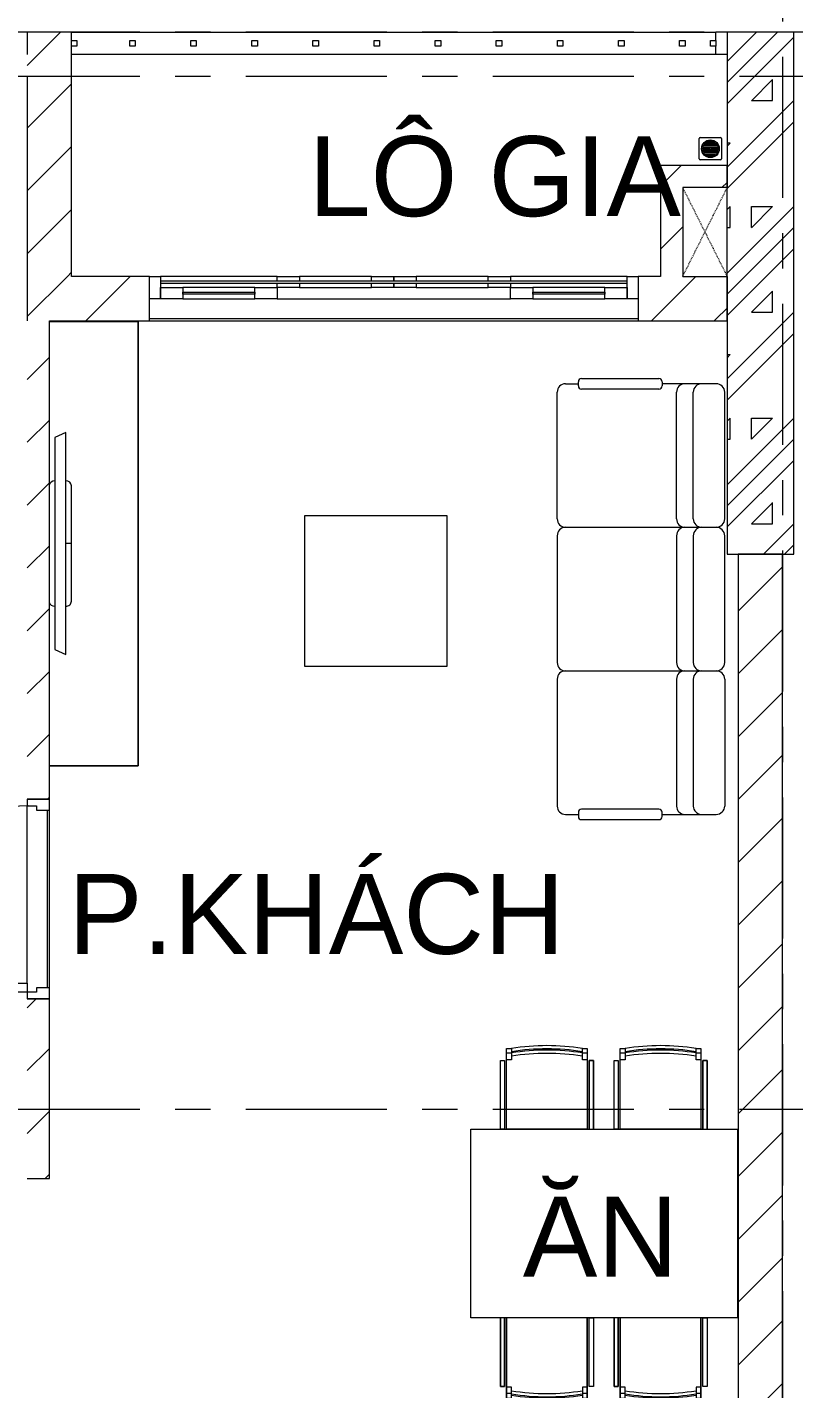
# Model space of a CAD drawing. Header units: millimetres. Extents: x -20144 to 104140, y -11426 to 48263.
# Drawn here: x 13601 to 17051, y 36493 to 42622 of the extents above; entities that cross this region are included whole.
import ezdxf

# ---------------------------------------------------------------- set-up
doc = ezdxf.new("R2010")
doc.units = ezdxf.units.MM
doc.linetypes.add('Dash', pattern=[6.35, 3.175, -3.175])
doc.linetypes.add('Grid Line', pattern=[22.225, 12.7, -3.175, 3.175, -3.175])
for name, color, linetype, lineweight in [('A-DETL-GENF', 31, 'Continuous', 5), ('A-DETL-GENF-HDLN', 161, 'Dash', 5), ('CHU', 181, 'Continuous', 5), ('CUA', 31, 'Continuous', 9), ('DIM', 1, 'Continuous', 5), ('HATCH-TUONG', 152, 'Continuous', 9), ('NET CAT', 3, 'Continuous', 5), ('NET THAY 2', 55, 'Continuous', 5), ('NET-CAT', 3, 'Continuous', 9), ('NET-THAY', 2, 'Continuous', 15), ('THIET BI', 44, 'Continuous', 5), ('THIET-BI', 44, 'Continuous', 5), ('TRUC', 225, 'Continuous', 5)]:
    doc.layers.add(name, color=color, linetype=linetype, lineweight=lineweight)
doc.styles.add('Arial_2', font='arial_1.ttf', dxfattribs={"height": 360})
doc.styles.add('TA1', font='arial_1.ttf')
doc.dimstyles.new('D_200_KTx2', dxfattribs={"dimtxt": 400, "dimasz": 300, "dimexe": 300, "dimexo": 300, "dimgap": 160, "dimtad": 1, "dimdec": 0, "dimzin": 9, "dimtxsty": 'TA1', "dimblk": 'ARCHTICK', "dimcen": 1, "dimdle": 300, "dimclrd": 256, "dimclre": 256, "dimclrt": 7, "dimadec": 0, "dimazin": 0, "dimtfac": 1, "dimtdec": 0, "dimtix": 1, "dimtmove": 1, "dimatfit": 3, "dimldrblk": 'ARCHTICK', "dimfxl": 0, "dimtolj": 1, "dimtzin": 0, "dimlwd": -1, "dimlwe": -1, "dimarcsym": 0})
pattern_1 = [(45, (0, 0), (-141.42136, 141.42136), [])]

# ---------------------------------------------------------------- blocks, each defined once
blk = doc.blocks.new('X-SOFA1 - X-SOFA-V43-MẶT BẰNG TẦNG 4')
at = {"layer": 'THIET BI'}
for p, q in [((-644.3, 992.8), (-295.7, 992.8)), ((-753.8, 360.8), (-753.8, 931.5)), ((-716.2, 969.2), (-658.4, 969.2)), ((-658.4, 959.8), (-658.4, 978.7)), ((-295.7, 945.7), (-644.3, 945.7)), ((-281.5, 978.7), (-281.5, 959.8)), ((-103.7, 969.2), (-281.5, 969.2)), ((-216.7, 360.8), (-216.7, 931.5)), ((-141.3, 360.8), (-141.3, 931.5)), ((-37.7, 969.2), (-103.7, 969.2)), ((0, 360.8), (0, 931.5)), ((-1890, 376.4), (-1250, 376.4)), ((-1890, -303.6), (-1890, 376.4)), ((-1890, -303.6), (-1890, 376.4)), ((-1890, 376.4), (-1250, 376.4)), ((-1250, 376.4), (-1250, -303.6)), ((-1250, 376.4), (-1250, -303.6)), ((-716.2, 323.1), (-37.7, 323.1)), ((-753.8, 285.4), (-753.8, -285.4)), ((-216.7, 285.4), (-216.7, -285.4)), ((-141.3, 285.4), (-141.3, -285.4)), ((0, -285.4), (0, 285.4)), ((-1250, -303.6), (-1890, -303.6)), ((-1250, -303.6), (-1890, -303.6)), ((-753.8, -360.8), (-753.8, -931.5)), ((-716.2, -323.1), (-103.7, -323.1)), ((-216.7, -360.8), (-216.7, -931.5)), ((-141.3, -360.8), (-141.3, -931.5)), ((-103.7, -323.1), (-37.7, -323.1)), ((0, -360.8), (0, -931.5)), ((-716.2, -969.2), (-658.4, -969.2)), ((-658.4, -959.8), (-658.4, -978.7)), ((-295.7, -945.7), (-644.3, -945.7)), ((-281.5, -978.7), (-281.5, -959.8)), ((-281.5, -969.2), (-103.7, -969.2)), ((-103.7, -969.2), (-37.7, -969.2)), ((-644.3, -992.8), (-295.7, -992.8))]:
    blk.add_line(p, q, dxfattribs=at)
for centre, radius, start, end in [((-644.3, 978.7), 14.1, 90, 180), ((-295.7, 978.7), 14.1, 0, 90), ((-716.2, 931.5), 37.7, 90, 180), ((-644.3, 959.8), 14.1, 180, 270), ((-295.7, 959.8), 14.1, 270, 0), ((-179, 931.5), 37.7, 90, 180), ((-103.7, 931.5), 37.7, 90, 180), ((-37.7, 931.5), 37.7, 0, 90), ((-716.2, 360.8), 37.7, 180, 270), ((-716.2, 285.4), 37.7, 90, 180), ((-179, 360.8), 37.7, 180, 270), ((-179, 285.4), 37.7, 90, 180), ((-103.7, 360.8), 37.7, 180, 270), ((-103.7, 285.4), 37.7, 90, 180), ((-37.7, 360.8), 37.7, 270, 0), ((-37.7, 285.4), 37.7, 360, 90), ((-716.2, -285.4), 37.7, 180, 270), ((-179, -285.4), 37.7, 180, 270), ((-103.7, -285.4), 37.7, 180, 270), ((-37.7, -285.4), 37.7, 270, 0), ((-716.2, -360.8), 37.7, 90, 180), ((-179, -360.8), 37.7, 90, 180), ((-103.7, -360.8), 37.7, 90, 180), ((-37.7, -360.8), 37.7, 360, 90), ((-716.2, -931.5), 37.7, 180, 270), ((-644.3, -959.8), 14.1, 90, 180), ((-644.3, -978.7), 14.1, 180, 270), ((-295.7, -959.8), 14.1, 0, 90), ((-295.7, -978.7), 14.1, 270, 0), ((-179, -931.5), 37.7, 180, 270), ((-103.7, -931.5), 37.7, 180, 270), ((-37.7, -931.5), 37.7, 270, 0)]:
    blk.add_arc(centre, radius, start, end, dxfattribs=at)
blk = doc.blocks.new('X-BAN AN 4 GHE1 - X-BAN AN 4 GHE-939452-MẶT BẰNG TẦNG 4')
at = {"layer": 'THIET BI'}
for p, q in [((165.2, 1212.7), (187, 1212.7)), ((165.2, 850), (165.2, 1212.7)), ((165.2, 1212.7), (165.2, 850)), ((187, 1212.7), (165.2, 1212.7)), ((165.2, 1190.9), (187, 1190.9)), ((187, 1177.9), (187, 1212.7)), ((187, 1161.9), (187, 1177.9)), ((506.1, 1212.7), (527.9, 1212.7)), ((506.1, 1212.7), (506.1, 1177.9)), ((527.9, 1212.7), (506.1, 1212.7)), ((506.1, 1190.9), (527.9, 1190.9)), ((506.1, 1177.9), (506.1, 1161.9)), ((527.9, 1212.7), (527.9, 850)), ((527.9, 850), (527.9, 1212.7)), ((676.8, 1212.7), (698.6, 1212.7)), ((676.8, 850), (676.8, 1212.7)), ((676.8, 1212.7), (676.8, 850)), ((698.6, 1212.7), (676.8, 1212.7)), ((676.8, 1190.9), (698.6, 1190.9)), ((698.6, 1177.9), (698.6, 1212.7)), ((698.6, 1161.9), (698.6, 1177.9)), ((1017.7, 1212.7), (1039.5, 1212.7)), ((1017.7, 1212.7), (1017.7, 1177.9)), ((1039.5, 1212.7), (1017.7, 1212.7)), ((1017.7, 1190.9), (1039.5, 1190.9)), ((1017.7, 1177.9), (1017.7, 1161.9)), ((1039.5, 1212.7), (1039.5, 850)), ((1039.5, 850), (1039.5, 1212.7)), ((136.9, 1158.5), (155.8, 1158.5)), ((136.9, 850), (136.9, 1158.5)), ((136.9, 1158.5), (155.8, 1158.5)), ((136.9, 850), (136.9, 1158.5)), ((155.8, 1158.5), (155.8, 850)), ((155.8, 1158.5), (155.8, 850)), ((165.2, 1161.9), (187, 1161.9)), ((506.1, 1161.9), (527.9, 1161.9)), ((537.3, 1158.5), (556.2, 1158.5)), ((537.3, 850), (537.3, 1158.5)), ((537.3, 1158.5), (537.3, 850)), ((556.2, 1158.5), (537.3, 1158.5)), ((556.2, 1158.5), (556.2, 850)), ((556.2, 850), (556.2, 1158.5)), ((648.5, 1158.5), (667.4, 1158.5)), ((648.5, 850), (648.5, 1158.5)), ((648.5, 1158.5), (667.4, 1158.5)), ((648.5, 850), (648.5, 1158.5)), ((667.4, 1158.5), (667.4, 850)), ((667.4, 1158.5), (667.4, 850)), ((676.8, 1161.9), (698.6, 1161.9)), ((1017.7, 1161.9), (1039.5, 1161.9)), ((1048.9, 1158.5), (1067.8, 1158.5)), ((1048.9, 850), (1048.9, 1158.5)), ((1048.9, 1158.5), (1048.9, 850)), ((1067.8, 1158.5), (1048.9, 1158.5)), ((1067.8, 1158.5), (1067.8, 850)), ((1067.8, 850), (1067.8, 1158.5)), ((0, 850), (136.9, 850)), ((0, 0), (0, 850)), ((0, 0), (0, 850)), ((0, 850), (1200, 850)), ((155.8, 850), (136.9, 850)), ((155.8, 850), (165.2, 850)), ((165.2, 850), (527.9, 850)), ((527.9, 850), (537.3, 850)), ((537.3, 850), (556.2, 850)), ((556.2, 850), (648.5, 850)), ((667.4, 850), (648.5, 850)), ((667.4, 850), (676.8, 850)), ((676.8, 850), (1039.5, 850)), ((1039.5, 850), (1048.9, 850)), ((1048.9, 850), (1067.8, 850)), ((1067.8, 850), (1200, 850)), ((1200, 850), (1200, 0)), ((1200, 850), (1200, 0)), ((136.9, 0), (0, 0)), ((1200, 0), (0, 0)), ((136.9, -308.5), (136.9, 0)), ((155.8, 0), (136.9, 0)), ((136.9, 0), (136.9, -308.5)), ((155.8, 0), (155.8, -308.5)), ((165.2, 0), (155.8, 0)), ((155.8, -308.5), (155.8, 0)), ((165.2, -362.7), (165.2, 0)), ((165.2, 0), (527.9, 0)), ((165.2, -362.7), (165.2, 0)), ((527.9, 0), (527.9, -362.7)), ((537.3, 0), (527.9, 0)), ((527.9, 0), (527.9, -362.7)), ((537.3, -308.5), (537.3, 0)), ((537.3, 0), (556.2, 0)), ((537.3, -308.5), (537.3, 0)), ((556.2, 0), (556.2, -308.5)), ((648.5, 0), (556.2, 0)), ((556.2, 0), (556.2, -308.5)), ((648.5, -308.5), (648.5, 0)), ((667.4, 0), (648.5, 0)), ((648.5, 0), (648.5, -308.5)), ((667.4, 0), (667.4, -308.5)), ((676.8, 0), (667.4, 0)), ((667.4, -308.5), (667.4, 0)), ((676.8, -362.7), (676.8, 0)), ((676.8, 0), (1039.5, 0)), ((676.8, -362.7), (676.8, 0)), ((1039.5, 0), (1039.5, -362.7)), ((1048.9, 0), (1039.5, 0)), ((1039.5, 0), (1039.5, -362.7)), ((1048.9, -308.5), (1048.9, 0)), ((1048.9, 0), (1067.8, 0)), ((1048.9, -308.5), (1048.9, 0)), ((1067.8, 0), (1067.8, -308.5)), ((1200, 0), (1067.8, 0)), ((1067.8, 0), (1067.8, -308.5)), ((155.8, -308.5), (136.9, -308.5)), ((136.9, -308.5), (155.8, -308.5)), ((165.2, -311.9), (187, -311.9)), ((165.2, -340.9), (187, -340.9)), ((187, -362.7), (165.2, -362.7)), ((187, -362.7), (165.2, -362.7)), ((187, -311.9), (187, -327.9)), ((187, -327.9), (187, -362.7)), ((506.1, -311.9), (527.9, -311.9)), ((506.1, -327.9), (506.1, -311.9)), ((506.1, -362.7), (506.1, -327.9)), ((506.1, -340.9), (527.9, -340.9)), ((527.9, -362.7), (506.1, -362.7)), ((527.9, -362.7), (506.1, -362.7)), ((556.2, -308.5), (537.3, -308.5)), ((556.2, -308.5), (537.3, -308.5)), ((667.4, -308.5), (648.5, -308.5)), ((648.5, -308.5), (667.4, -308.5)), ((676.8, -311.9), (698.6, -311.9)), ((676.8, -340.9), (698.6, -340.9)), ((698.6, -362.7), (676.8, -362.7)), ((698.6, -362.7), (676.8, -362.7)), ((698.6, -311.9), (698.6, -327.9)), ((698.6, -327.9), (698.6, -362.7)), ((1017.7, -311.9), (1039.5, -311.9)), ((1017.7, -327.9), (1017.7, -311.9)), ((1017.7, -362.7), (1017.7, -327.9)), ((1017.7, -340.9), (1039.5, -340.9)), ((1039.5, -362.7), (1017.7, -362.7)), ((1039.5, -362.7), (1017.7, -362.7)), ((1067.8, -308.5), (1048.9, -308.5)), ((1067.8, -308.5), (1048.9, -308.5))]:
    blk.add_line(p, q, dxfattribs=at)
for centre, radius, start, end in [((346.5, 211.9), 1013.4, 80.94073, 99.05927), ((346.5, 211.9), 1013.4, 80.94073, 99.05927), ((346.5, 211.9), 998.9, 80.80804, 99.19196), ((346.5, 191.8), 1013.4, 80.94073, 99.05927), ((346.5, 191.8), 998.9, 80.80804, 99.19196), ((858.1, 211.9), 1013.4, 80.94073, 99.05927), ((858.1, 211.9), 1013.4, 80.94073, 99.05927), ((858.1, 211.9), 998.9, 80.80804, 99.19196), ((858.1, 191.8), 1013.4, 80.94073, 99.05927), ((858.1, 191.8), 998.9, 80.80804, 99.19196), ((346.5, 658.2), 998.9, 260.80804, 279.19196), ((346.5, 658.2), 1013.4, 260.94073, 279.05927), ((346.5, 638.1), 998.9, 260.80804, 279.19196), ((346.5, 638.1), 1013.4, 260.94073, 279.05927), ((346.5, 638.1), 1013.4, 260.94073, 279.05927), ((858.1, 658.2), 998.9, 260.80804, 279.19196), ((858.1, 658.2), 1013.4, 260.94073, 279.05927), ((858.1, 638.1), 998.9, 260.80804, 279.19196), ((858.1, 638.1), 1013.4, 260.94073, 279.05927), ((858.1, 638.1), 1013.4, 260.94073, 279.05927)]:
    blk.add_arc(centre, radius, start, end, dxfattribs=at)
blk = doc.blocks.new('X-TV1 - X-TV-V45-MẶT BẰNG TẦNG 4')
at = {"layer": 'THIET BI'}
for p, q in [((0, -400), (0, -1.4)), ((0, -1.4), (0, -400)), ((522.5, -25), (500, -75)), ((1477.5, -25), (522.5, -25)), ((1500, -75), (1477.5, -25)), ((2000, -1.4), (2000, -400)), ((2000, -400), (2000, -1.4)), ((500, -75), (1500, -75)), ((740, -100), (1260, -100)), ((1000, -100), (1000, -75)), ((2000, -400), (0, -400)), ((0, -400), (2000, -400))]:
    blk.add_line(p, q, dxfattribs=at)
for centre, start_param, end_param in [((740, -25), 0.148698, 1.570796), ((1260, -25), 4.712389, 6.134487), ((740, -75), 1.570796, 3.141593), ((1260, -75), 3.141593, 4.712389)]:
    blk.add_ellipse(centre, major_axis=(0, 25), ratio=0.9, start_param=start_param, end_param=end_param, dxfattribs=at)
blk = doc.blocks.new('CUA PHONG NGU - Type 1-932892-MẶT BẰNG TẦNG 4')
at = {"layer": 'CUA'}
for p, q in [((-317.5, 890.3), (-277.5, 890.3)), ((-317.5, 52.3), (-317.5, 890.3)), ((-277.5, 890.3), (-277.5, 52.3)), ((-277.5, 52.3), (-317.5, 52.3))]:
    blk.add_line(p, q, dxfattribs=at)
at = {"layer": 'CUA', "lineweight": 5}
for p, q in [((-318.5, 52.3), (-348.5, 52.3)), ((-348.5, 52.3), (-348.5, -47.7)), ((-318.5, 11.3), (-318.5, 52.3)), ((-298.5, 11.3), (-318.5, 11.3)), ((-298.5, -47.7), (-298.5, 11.3)), ((521.5, 11.3), (501.5, 11.3)), ((501.5, 11.3), (501.5, -47.7)), ((551.5, 52.3), (521.5, 52.3)), ((521.5, 52.3), (521.5, 11.3)), ((551.5, -47.7), (551.5, 52.3)), ((-348.5, -47.7), (-298.5, -47.7)), ((501.5, -47.7), (551.5, -47.7))]:
    blk.add_line(p, q, dxfattribs=at)
blk.add_arc((-317.5, 52.3), 838, 359.5, 90, dxfattribs=at)
blk = doc.blocks.new('CUA LO GIA - DB6-939456-MẶT BẰNG TẦNG 4')
at = {"layer": 'CUA'}
for p, q in [((-1100, -100), (-1100, 0)), ((-1100, 0), (-1050, 0)), ((-1050, 0), (-1050, -70)), ((-1050, -50), (-1050, 0)), ((-1050, 0), (-950, 0)), ((-950, -50), (-1050, -50)), ((-950, 0), (-950, -50)), ((-625, 0), (-950, 0)), ((-950, -20), (-625, -20)), ((-950, -30), (-950, -20)), ((-625, -30), (-950, -30)), ((-950, -50), (-625, -50)), ((-625, -50), (-625, 0)), ((-625, 0), (-525, 0)), ((-625, -20), (-625, -30)), ((-525, -50), (-625, -50)), ((525, 0), (-525, 0)), ((-525, 0), (-525, -50)), ((-525, -70), (-525, -50)), ((-525, -50), (-425, -50)), ((-425, -50), (-425, -70)), ((-100, -50), (-425, -50)), ((-100, -70), (-100, -50)), ((-100, -50), (0, -50)), ((0, -70), (0, -50)), ((0, -50), (100, -50)), ((0, -50), (0, -70)), ((100, -50), (100, -70)), ((425, -50), (100, -50)), ((425, -70), (425, -50)), ((425, -50), (525, -50)), ((525, -50), (525, 0)), ((525, 0), (625, 0)), ((525, -50), (525, -70)), ((625, -50), (525, -50)), ((625, 0), (625, -50)), ((950, 0), (625, 0)), ((625, -20), (950, -20)), ((625, -30), (625, -20)), ((950, -30), (625, -30)), ((625, -50), (950, -50)), ((950, -50), (950, 0)), ((950, 0), (1050, 0)), ((950, -20), (950, -30)), ((1050, -50), (950, -50)), ((1050, -70), (1050, 0)), ((1050, 0), (1100, 0)), ((1050, 0), (1050, -50)), ((1100, 0), (1100, -100)), ((-1050, -100), (-1100, -100)), ((-1050, -70), (-1050, -80)), ((1050, -70), (-1050, -70)), ((-1050, -80), (-1050, -100)), ((1050, -80), (-1050, -80)), ((-1050, -100), (-525, -100)), ((-525, -100), (-525, -80)), ((-425, -100), (-525, -100)), ((-425, -80), (-425, -100)), ((-425, -100), (-100, -100)), ((-100, -100), (-100, -80)), ((0, -100), (-100, -100)), ((0, -100), (0, -80)), ((0, -80), (0, -100)), ((100, -100), (0, -100)), ((100, -80), (100, -100)), ((100, -100), (425, -100)), ((425, -100), (425, -80)), ((525, -100), (425, -100)), ((525, -80), (525, -100)), ((525, -100), (1050, -100)), ((1050, -80), (1050, -70)), ((1050, -100), (1050, -80)), ((1100, -100), (1050, -100))]:
    blk.add_line(p, q, dxfattribs=at)
blk = doc.blocks.new('Railing - 25mm-924614-MẶT BẰNG TẦNG 4')
at = {"layer": 'NET THAY 2'}
for p, q in [((12.5, 12.5), (-12.5, 12.5)), ((-12.5, 12.5), (-12.5, -12.5)), ((12.5, -12.5), (12.5, 12.5)), ((-12.5, -12.5), (12.5, -12.5))]:
    blk.add_line(p, q, dxfattribs=at)
blk = doc.blocks.new('Railing - Railing-996831-MẶT BẰNG TẦNG 4')
at = {"extrusion": (0, 0, -1), "zscale": -1, "rotation": 269.9999999999994}
for p in [(-13811.6, 42549.9), (-14074.1, 42549.9), (-14349.1, 42549.9), (-14624.1, 42549.9), (-14899.1, 42549.9), (-15174.1, 42549.9), (-15449.1, 42549.9), (-15724.1, 42549.9), (-15999.1, 42549.9), (-16274.1, 42549.9), (-16549.1, 42549.9), (-16688, 42549.9)]:
    blk.add_blockref('Railing - 25mm-924614-MẶT BẰNG TẦNG 4', p, dxfattribs=at)
blk = doc.blocks.new('X-PHEU - X-PHEU-399631-MẶT BẰNG TẦNG 4')
at = {"layer": 'THIET-BI'}
for p, q in [((29, 125), (121, 125)), ((25, 29), (25, 121)), ((42.5, 90.5), (42.5, 59.5)), ((47.5, 51.8), (47.5, 98.2)), ((52.5, 103.1), (52.5, 46.9)), ((57.5, 43.5), (57.5, 106.5)), ((62.5, 108.8), (62.5, 41.2)), ((67.5, 39.8), (67.5, 110.2)), ((72.5, 110.9), (72.5, 78.1)), ((72.5, 71.9), (72.5, 39.1)), ((77.5, 78.1), (77.5, 110.9)), ((77.5, 39.1), (77.5, 71.9)), ((82.5, 110.2), (82.5, 39.8)), ((87.5, 41.2), (87.5, 108.8)), ((92.5, 106.5), (92.5, 43.5)), ((97.5, 46.9), (97.5, 103.1)), ((102.5, 98.2), (102.5, 51.8)), ((107.5, 59.5), (107.5, 90.5)), ((125, 121), (125, 29)), ((121, 25), (29, 25))]:
    blk.add_line(p, q, dxfattribs=at)
blk.add_circle((75, 75), 40, dxfattribs=at)
for centre, radius, start, end in [((29, 121), 4, 90, 180), ((121, 121), 4, 0, 90), ((75, 75), 36, 139.80824, 154.52563), ((75, 75), 36, 119.0853, 128.68219), ((75, 75), 36, 102.0247, 110.31751), ((75, 75), 4, 128.68219, 231.31781), ((75, 75), 36, 90, 93.98208), ((75, 75), 36, 86.01792, 90), ((75, 75), 4, 308.68219, 51.31781), ((75, 75), 36, 69.68249, 77.9753), ((75, 75), 36, 51.31781, 60.9147), ((75, 75), 36, 25.47437, 40.19176), ((29, 29), 4, 180, 270), ((75, 75), 36, 205.47437, 220.19176), ((75, 75), 36, 231.31781, 240.9147), ((75, 75), 36, 249.68249, 257.9753), ((75, 75), 36, 266.01792, 270), ((75, 75), 36, 270, 273.98208), ((75, 75), 36, 282.0247, 290.31751), ((75, 75), 36, 299.0853, 308.68219), ((75, 75), 36, 319.80824, 334.52563), ((121, 29), 4, 270, 360)]:
    blk.add_arc(centre, radius, start, end, dxfattribs=at)
blk = doc.blocks.new('Family1 - Family1-919530-MẶT BẰNG TẦNG 4')
at = {"layer": 'A-DETL-GENF'}
for p, q in [((200, 400), (0, 400)), ((0, 400), (0, 0)), ((200, 0), (200, 400)), ((0, 0), (200, 0))]:
    blk.add_line(p, q, dxfattribs=at)
at = {"layer": 'A-DETL-GENF-HDLN'}
for p, q in [((0, 400), (200, 0.8)), ((0, 0), (200, 399.2))]:
    blk.add_line(p, q, dxfattribs=at)
blk = doc.blocks.new('_ARCHTICK')
at = {"color": 0, "linetype": 'ByBlock', "const_width": 0.15}
blk.add_lwpolyline([(-0.5, -0.5), (0.5, 0.5)], dxfattribs=at)
blk = doc.blocks.new('*D353')
at = {"layer": 'Defpoints', "color": 0, "transparency": 16777216}
for p in [(17050.5, 44099.9), (1325.5, 42599.9), (17050.5, 42599.9)]:
    blk.add_point(p, dxfattribs=at)
at = {"layer": 'DIM', "transparency": 16777216}
for p, q in [((1325.5, 42899.9), (1325.5, 44399.9)), ((17050.5, 42899.9), (17050.5, 44399.9)), ((1025.5, 44099.9), (17350.5, 44099.9))]:
    blk.add_line(p, q, dxfattribs=at)
at = {"layer": 'DIM', "transparency": 16777216, "xscale": 300, "yscale": 300, "zscale": 300, "rotation": 180}
blk.add_blockref('_ARCHTICK', (1325.5, 44099.9), dxfattribs=at)
at = {"layer": 'DIM', "transparency": 16777216, "xscale": 300, "yscale": 300, "zscale": 300}
blk.add_blockref('_ARCHTICK', (17050.5, 44099.9), dxfattribs=at)
at = {"layer": 'DIM', "color": 7, "transparency": 16777216, "insert": (9188, 44464.2), "char_height": 400, "attachment_point": 5, "style": 'TA1'}
blk.add_mtext('\\A1;15725', dxfattribs=at)
blk = doc.blocks.new('*D354')
at = {"layer": 'Defpoints', "color": 0, "transparency": 16777216}
for p in [(39350.5, 44099.9), (17050.5, 42599.9), (39350.5, 42599.9)]:
    blk.add_point(p, dxfattribs=at)
at = {"layer": 'DIM', "transparency": 16777216}
for p, q in [((17050.5, 42899.9), (17050.5, 44399.9)), ((39350.5, 42899.9), (39350.5, 44399.9)), ((16750.5, 44099.9), (39650.5, 44099.9))]:
    blk.add_line(p, q, dxfattribs=at)
at = {"layer": 'DIM', "transparency": 16777216, "xscale": 300, "yscale": 300, "zscale": 300, "rotation": 180}
blk.add_blockref('_ARCHTICK', (17050.5, 44099.9), dxfattribs=at)
at = {"layer": 'DIM', "transparency": 16777216, "xscale": 300, "yscale": 300, "zscale": 300}
blk.add_blockref('_ARCHTICK', (39350.5, 44099.9), dxfattribs=at)
at = {"layer": 'DIM', "color": 7, "transparency": 16777216, "insert": (28200.5, 44464.3), "char_height": 400, "attachment_point": 5, "style": 'TA1'}
blk.add_mtext('\\A1;22300', dxfattribs=at)

msp = doc.modelspace()

# ---------------------------------------------------------------- hatches: boundary and pattern name
at = {"layer": 'HATCH-TUONG', "lineweight": 5}
h = msp.add_hatch(dxfattribs=at)
h.set_pattern_fill('FP_6', color=256, style=0, pattern_type=2)
h.set_pattern_definition(pattern_1)
h.paths.add_polyline_path([(10600.5, 42399.9), (11500.5, 42399.9), (11500.5, 42599.9), (10600.5, 42599.9), (10600.5, 42499.9)], flags=0)
h.paths.add_polyline_path([(13600.5, 42399.9), (13800.5, 42399.9), (13799.1, 42599.9), (13600.5, 42599.9), (13600.5, 42499.9)], flags=0)
h = msp.add_hatch(dxfattribs=at)
h.set_pattern_fill('FP_6', color=256, style=0, pattern_type=2)
h.set_pattern_definition(pattern_1)
h.paths.add_polyline_path([(13800.5, 41499.9), (13800.5, 42399.9), (13600.5, 42399.9), (13600.5, 41499.9)], flags=0)
h = msp.add_hatch(dxfattribs=at)
h.set_pattern_fill('FP_6', color=256, style=0, pattern_type=2)
h.set_pattern_definition(pattern_1)
h.paths.add_polyline_path([(16550.5, 41899.9), (16750.5, 41899.9), (16750.5, 41999.9), (16450.5, 41999.9), (16450.5, 41899.9)], flags=0)
h = msp.add_hatch(dxfattribs=at)
h.set_pattern_fill('FP_6', color=256, style=0, pattern_type=2)
h.set_pattern_definition(pattern_1)
h.paths.add_polyline_path([(16450.5, 41499.9), (16550.5, 41499.9), (16550.5, 41899.9), (16450.5, 41899.9)], flags=0)
h = msp.add_hatch(dxfattribs=at)
h.set_pattern_fill('FP_6', color=256, style=0, pattern_type=2)
h.set_pattern_definition(pattern_1)
h.paths.add_polyline_path([(13600.5, 41299.9), (14150.5, 41299.9), (14150.5, 41499.9), (13600.5, 41499.9)], flags=0)
h.paths.add_polyline_path([(16350.5, 41299.9), (16400.5, 41299.9), (16400.5, 41499.9), (16350.5, 41499.9)], flags=0)
h = msp.add_hatch(dxfattribs=at)
h.set_pattern_fill('FP_6', color=256, style=0, pattern_type=2)
h.set_pattern_definition(pattern_1)
h.paths.add_polyline_path([(16700.5, 41299.9), (16700.5, 41499.9), (16400.5, 41499.9), (16400.5, 41299.9), (16550.5, 41299.9)], flags=0)
h = msp.add_hatch(dxfattribs=at)
h.set_pattern_fill('FP_6', color=256, style=0, pattern_type=2)
h.set_pattern_definition(pattern_1)
h.paths.add_polyline_path([(16700.5, 41299.9), (16750.5, 41299.9), (16750.5, 41499.9), (16700.5, 41499.9)], flags=0)
h = msp.add_hatch(dxfattribs=at)
h.set_pattern_fill('FP_6', color=256, style=0, pattern_type=2)
h.set_pattern_definition(pattern_1)
h.paths.add_polyline_path([(13700.5, 37439.9), (13700.5, 38247.7), (13600.5, 38247.7), (13600.5, 37439.9)], flags=0)
h.paths.add_polyline_path([(13700.5, 39147.7), (13700.5, 41299.9), (13600.5, 41299.9), (13600.5, 39147.7)], flags=0)
h = msp.add_hatch(dxfattribs=at)
h.set_pattern_fill('FP_6', color=256, style=0, pattern_type=2)
h.set_pattern_definition(pattern_1)
h.paths.add_polyline_path([(16800.5, 36199.9), (17000.5, 36199.9), (17000.5, 40249.9), (16800.5, 40249.9), (16800.5, 36363.8)], flags=0)
at = {"layer": 'NET CAT'}
h = msp.add_hatch(dxfattribs=at)
h.set_pattern_fill('FP_1', color=256, style=0, pattern_type=2)
h.set_pattern_definition([(45, (95.25, 0), (-476.246, 476.246), []), (45, (190.5, 0), (-476.246, 476.246), []), (45, (0, 0), (-476.246, 476.246), []), (45, (476.25, 0), (-476.246, 476.246), []), (45, (571.5, 0), (-476.246, 476.246), []), (0, (381, 95.25), (0, 952.5), [95.25, -857.25]), (0, (476.25, 190.5), (0, 952.5), [95.25, -857.25]), (45, (381, 95.25), (0, 952.491), [134.683, -1212.342]), (45, (476.25, 95.25), (0, 952.491), [134.683, -1212.342]), (0, (381, 95.25), (0, 952.5), [95.25, -857.25]), (90, (-95.25, 95.25), (-952.5, 6e-14), [95.25, -857.25]), (90, (0, 95.25), (-952.5, 6e-14), [190.5, -762]), (45, (-95.25, 190.5), (0, 952.491), [134.683, -1212.342]), (90, (762, 381), (-952.5, 6e-14), [95.25, -857.25]), (0, (666.75, 381), (0, 952.5), [95.25, -857.25]), (45, (666.75, 381), (0, 952.491), [134.683, -1212.342]), (0, (857.25, 95.25), (0, 952.5), [95.25, -857.25]), (0, (857.25, 571.5), (0, 952.5), [95.25, -857.25]), (90, (1047.75, 666.75), (-952.5, 6e-14), [95.25, -857.25]), (45, (857.25, 571.5), (0, 952.491), [269.367, -1077.658]), (45, (952.5, 571.5), (0, 952.491), [134.683, -1212.342]), (45, (1143, 762), (0, 952.491), [134.683, -1212.342]), (0, (1143, 857.25), (0, 952.5), [95.25, -857.25]), (90, (1143, 762), (-952.5, 6e-14), [95.25, -857.25]), (0, (476.25, 762), (0, 952.5), [95.25, -857.25]), (0, (666.75, 857.25), (0, 952.5), [95.25, -857.25]), (90, (571.5, 762), (-952.5, 6e-14), [95.25, -857.25]), (90, (666.75, 762), (-952.5, 6e-14), [95.25, -857.25]), (45, (476.25, 762), (0, 952.491), [134.683, -1212.342]), (45, (666.75, 762), (0, 952.491), [134.683, -1212.342]), (135, (119, 214.8), (-952.491, 6e-14), [134.683, -1212.342]), (135, (238.1, 333.4), (-952.491, 6e-14), [134.683, -1212.342]), (135, (309.56, 404.8), (-952.491, 6e-14), [134.683, -1212.342]), (135, (333.4, 428.6), (-952.491, 6e-14), [134.683, -1212.342]), (135, (381, 476.25), (-952.491, 6e-14), [134.683, -1212.342]), (135, (404.8, 500.06), (-952.491, 6e-14), [134.683, -1212.342]), (135, (476.25, 571.5), (-952.491, 6e-14), [134.683, -1212.342]), (135, (523.9, 619.1), (-952.491, 6e-14), [134.683, -1212.342]), (45, (119, 214.8), (0, 952.491), [95.25, -1251.775]), (45, (238.1, 333.4), (0, 952.491), [67.361, -1279.665]), (45, (404.8, 500.06), (0, 952.491), [67.361, -1279.665]), (45, (309.56, 595.3), (0, 952.491), [67.361, -1279.665]), (45, (476.25, 571.5), (0, 952.491), [67.361, -1279.665]), (45, (381, 666.75), (0, 952.491), [67.361, -1279.665]), (0, (24.2, 309.5), (0, 952.5), [190.043, -762.457]), (0, (238.1, 523.9), (0, 952.5), [95.25, -857.25])])
h.paths.add_polyline_path([(16750.5, 40249.9), (17050.5, 40249.9), (17050.5, 42599.9), (16750.5, 42599.9), (16750.5, 41177.2)], flags=0)

# ---------------------------------------------------------------- linework, layer by layer
at = {"layer": 'NET CAT', "lineweight": 13}
for p, q in [((17050.5, 42599.9), (16750.5, 42599.9)), ((16750.5, 42599.9), (16750.5, 41899.9)), ((17050.5, 40249.9), (17050.5, 42599.9)), ((16750.5, 41499.9), (16750.5, 40249.9)), ((16750.5, 40249.9), (17050.5, 40249.9))]:
    msp.add_line(p, q, dxfattribs=at)
at = {"layer": 'NET-CAT', "lineweight": 15}
for p, q in [((13800.5, 42599.9), (13600.5, 42599.9)), ((13600.5, 42599.9), (13600.5, 42499.9)), ((13800.5, 42562.4), (13800.5, 42599.9)), ((13800.5, 42399.9), (13800.5, 42537.4)), ((13600.5, 42399.9), (13600.5, 41499.9)), ((13800.5, 41499.9), (13800.5, 42399.9)), ((16750.5, 41999.9), (16450.5, 41999.9)), ((16450.5, 41999.9), (16450.5, 41899.9)), ((16750.5, 41899.9), (16750.5, 41999.9)), ((16450.5, 41899.9), (16450.5, 41499.9)), ((13600.5, 41499.9), (13600.5, 41299.9)), ((14150.5, 41499.9), (13800.5, 41499.9)), ((14150.5, 41299.9), (14150.5, 41499.9)), ((16400.5, 41499.9), (16350.5, 41499.9)), ((16350.5, 41499.9), (16350.5, 41299.9)), ((16450.5, 41499.9), (16400.5, 41499.9)), ((16750.5, 41299.9), (16750.5, 41499.9)), ((13700.5, 41299.9), (14150.5, 41299.9)), ((13700.5, 39147.7), (13700.5, 41299.9)), ((16350.5, 41299.9), (16400.5, 41299.9)), ((16400.5, 41299.9), (16700.5, 41299.9)), ((16700.5, 41299.9), (16750.5, 41299.9)), ((17000.5, 40249.9), (16800.5, 40249.9)), ((16800.5, 40249.9), (16800.5, 36199.9)), ((17000.5, 36199.9), (17000.5, 40249.9)), ((13600.5, 39147.7), (13700.5, 39147.7)), ((13700.5, 38247.7), (13600.5, 38247.7)), ((13700.5, 37439.9), (13700.5, 38247.7)), ((13600.5, 37439.9), (13700.5, 37439.9))]:
    msp.add_line(p, q, dxfattribs=at)
at = {"layer": 'NET-THAY', "lineweight": 9}
for p, q in [((13800.5, 42599.9), (16700.5, 42599.9)), ((16750.5, 42599.9), (16700.5, 42599.9)), ((16700.5, 42562.4), (16700.5, 42599.9)), ((16700.5, 42499.9), (16700.5, 42537.4)), ((16700.5, 42499.9), (13800.5, 42499.9)), ((16750.5, 42499.9), (16700.5, 42499.9)), ((14725.5, 41499.9), (14200.5, 41499.9)), ((16300.5, 41499.9), (15775.5, 41499.9)), ((16350.5, 41309.9), (14150.5, 41309.9)), ((14150.5, 41299.9), (16350.5, 41299.9)), ((13600.5, 38318.7), (13600.5, 39117.7)), ((13690.5, 39097.7), (13690.5, 38297.7)), ((13700.5, 38297.7), (13700.5, 39097.7))]:
    msp.add_line(p, q, dxfattribs=at)
at = {"layer": 'TRUC', "linetype": 'Grid Line', "ltscale": 50}
for p, q in [((17000.5, 43599.9), (17000.5, -4500.1)), ((43000.5, 42599.9), (-11036.3, 42599.9)), ((43000.5, 42399.9), (-14407, 42399.9)), ((43000.5, 37749.9), (-12092.4, 37749.9))]:
    msp.add_line(p, q, dxfattribs=at)

# ---------------------------------------------------------------- block references
at = {"color": 253, "lineweight": 9}
for name, p in [('Railing - Railing-996831-MẶT BẰNG TẦNG 4', (0, 0)), ('X-SOFA1 - X-SOFA-V43-MẶT BẰNG TẦNG 4', (16739.6, 40047.7))]:
    msp.add_blockref(name, p, dxfattribs=at)
for name, p, rotation in [('X-PHEU - X-PHEU-399631-MẶT BẰNG TẦNG 4', (16750.5, 41999.9), 90), ('CUA LO GIA - DB6-939456-MẶT BẰNG TẦNG 4', (15250.5, 41399.9), 180), ('X-TV1 - X-TV-V45-MẶT BẰNG TẦNG 4', (13699.1, 39297.7), 90), ('CUA PHONG NGU - Type 1-932892-MẶT BẰNG TẦNG 4', (13652.8, 38596.2), 90), ('X-BAN AN 4 GHE1 - X-BAN AN 4 GHE-939452-MẶT BẰNG TẦNG 4', (16797.7, 37662.2), 180)]:
    msp.add_blockref(name, p, dxfattribs=dict(at, rotation=rotation))
at = {"color": 253, "lineweight": 5}
msp.add_blockref('Family1 - Family1-919530-MẶT BẰNG TẦNG 4', (16550.5, 41499.9), dxfattribs=at)

# ---------------------------------------------------------------- texts
at = {"layer": 'CHU', "color": 253, "char_height": 360, "attachment_point": 3, "line_spacing_factor": 0.936439, "style": 'Arial_2'}
for s, insert, width in [('\\pt2540.0016,5079.9996,7620.0012,10159.9992,12700.0008,15239.9988,17780.0004,20319.9984,22860,25400.0016,27939.9996,30480.0012,33019.9992,35560.0008,38099.9988,40640.0004,43179.9984,45720,48260.0016,50799.9996,53340.0012,55879.9992,58420.0008,60959.9988,63500.0004,66039.9984,68580,71120.0016,73659.9996,76200.0012,78739.9992,81280.0008;LÔ GIA', (16542.8, 42131.5), 2422), ('\\pt2540.0016,5079.9996,7620.0012,10159.9992,12700.0008,15239.9988,17780.0004,20319.9984,22860,25400.0016,27939.9996,30480.0012,33019.9992,35560.0008,38099.9988,40640.0004,43179.9984,45720,48260.0016,50799.9996,53340.0012,55879.9992,58420.0008,60959.9988,63500.0004,66039.9984,68580,71120.0016,73659.9996,76200.0012,78739.9992,81280.0008;P.KHÁCH', (16019.5, 38810.6), 2217.96), ('\\pt2540.0016,5079.9996,7620.0012,10159.9992,12700.0008,15239.9988,17780.0004,20319.9984,22860,25400.0016,27939.9996,30480.0012,33019.9992,35560.0008,38099.9988,40640.0004,43179.9984,45720,48260.0016,50799.9996,53340.0012,55879.9992,58420.0008,60959.9988,63500.0004,66039.9984,68580,71120.0016,73659.9996,76200.0012,78739.9992,81280.0008;ĂN', (16529.7, 37357.7), 694.88)]:
    msp.add_mtext(s, dxfattribs=dict(at, insert=insert, width=width))

# ---------------------------------------------------------------- dimensions: what is measured, and where the dimension line sits
at = {"layer": 'DIM'}
for base, p1, p2, picture, middle in [((17050.5, 44099.9), (1325.5, 42599.9), (17050.5, 42599.9), '*D353', (9188, 44464.2)), ((39350.5, 44099.9), (17050.5, 42599.9), (39350.5, 42599.9), '*D354', (28200.5, 44464.3))]:
    dim = msp.add_linear_dim(base=base, p1=p1, p2=p2, dimstyle='D_200_KTx2', dxfattribs=at)
    dim.commit()
    dim.dimension.update_dxf_attribs({"geometry": picture, "text_midpoint": middle})

doc.saveas('drawing.dxf')
